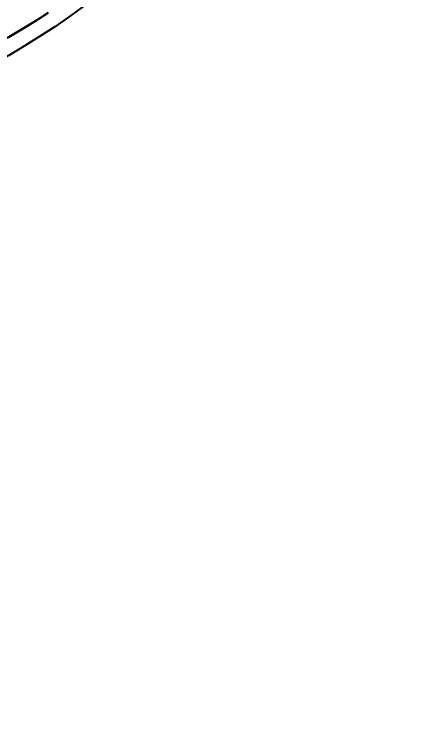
# Model space of a CAD drawing. Header units: millimetres. Extents: x 0 to 5600, y -67 to 2530.
# Drawn here: x 4169.56 to 4194.27, y 1496.62 to 1540.97 of the extents above; entities that cross this region are included whole.
import ezdxf

# ---------------------------------------------------------------- set-up
doc = ezdxf.new("R2010")
doc.units = ezdxf.units.MM
doc.layers.add('내부선 및 부속', color=4, linetype='Continuous')
doc.layers.add('치수선', color=7, linetype='Continuous')
doc.styles.add('____', font='')
doc.styles.get('____').set_extended_font_data('굴림')
doc.dimstyles.new('MSADIM', dxfattribs={"dimtxt": 33, "dimasz": 17, "dimexe": 10, "dimexo": 7.5, "dimgap": 10, "dimtad": 0, "dimtih": 1, "dimtoh": 1, "dimdec": 0, "dimzin": 1, "dimdsep": 46, "dimtxsty": '____', "dimcen": 11.25, "dimadec": 0, "dimazin": 0, "dimtfac": 1, "dimtdec": 0, "dimtix": 1, "dimtmove": 0, "dimatfit": 3, "dimfxl": 1, "dimtolj": 1, "dimtzin": 1, "dimarcsym": 0})

# ---------------------------------------------------------------- blocks, each defined once
blk = doc.blocks.new('*D6')
at = {"layer": '치수선', "color": 0, "linetype": 'Continuous', "lineweight": -2, "transparency": 16777216}
for p, q in [((4756.213, 1571.022), (4756.213, 1227.915)), ((4056.213, 1376.022), (4056.213, 1227.915)), ((4073.213, 1237.915), (4369.083, 1237.915)), ((4739.213, 1237.915), (4443.344, 1237.915))]:
    blk.add_line(p, q, dxfattribs=at)
at = {"layer": '치수선', "color": 0, "linetype": 'Continuous', "transparency": 16777216}
for points in [[(4073.213, 1240.748), (4073.213, 1235.081), (4056.213, 1237.915)], [(4739.213, 1240.748), (4739.213, 1235.081), (4756.213, 1237.915)]]:
    blk.add_solid(points, dxfattribs=at)
at = {"layer": '치수선', "color": 0, "linetype": 'Continuous', "transparency": 16777216, "insert": (4406.213, 1237.915), "char_height": 25, "attachment_point": 5, "style": '____'}
blk.add_mtext('\\A1;700', dxfattribs=at)

msp = doc.modelspace()

# ---------------------------------------------------------------- linework, layer by layer
at = {"layer": '내부선 및 부속', "linetype": 'Continuous', "flags": 128}
for points in [[(4171.547, 1541.017), (4170.942, 1540.625), (4170.331, 1540.244), (4169.715, 1539.873), (4169.095, 1539.512)], [(4171.648, 1541.075), (4171.042, 1540.681), (4170.431, 1540.297), (4169.816, 1539.924), (4169.196, 1539.561)]]:
    msp.add_lwpolyline(points, dxfattribs=at)
at = {"layer": '내부선 및 부속', "linetype": 'Continuous'}
for radius in [46.195, 41.136]:
    msp.add_circle((4146.213, 1578.522), radius, dxfattribs=at)

# ---------------------------------------------------------------- dimensions: what is measured, and where the dimension line sits
at = {"layer": '치수선', "linetype": 'Continuous'}
dim = msp.add_linear_dim(base=(4756.213, 1237.915), p1=(4056.213, 1383.522), p2=(4756.213, 1578.522), dimstyle='MSADIM', override={"dimtxt": 25}, dxfattribs=at)
dim.commit()
dim.dimension.update_dxf_attribs({"geometry": '*D6', "text_midpoint": (4406.213, 1237.915)})

doc.saveas('drawing.dxf')
